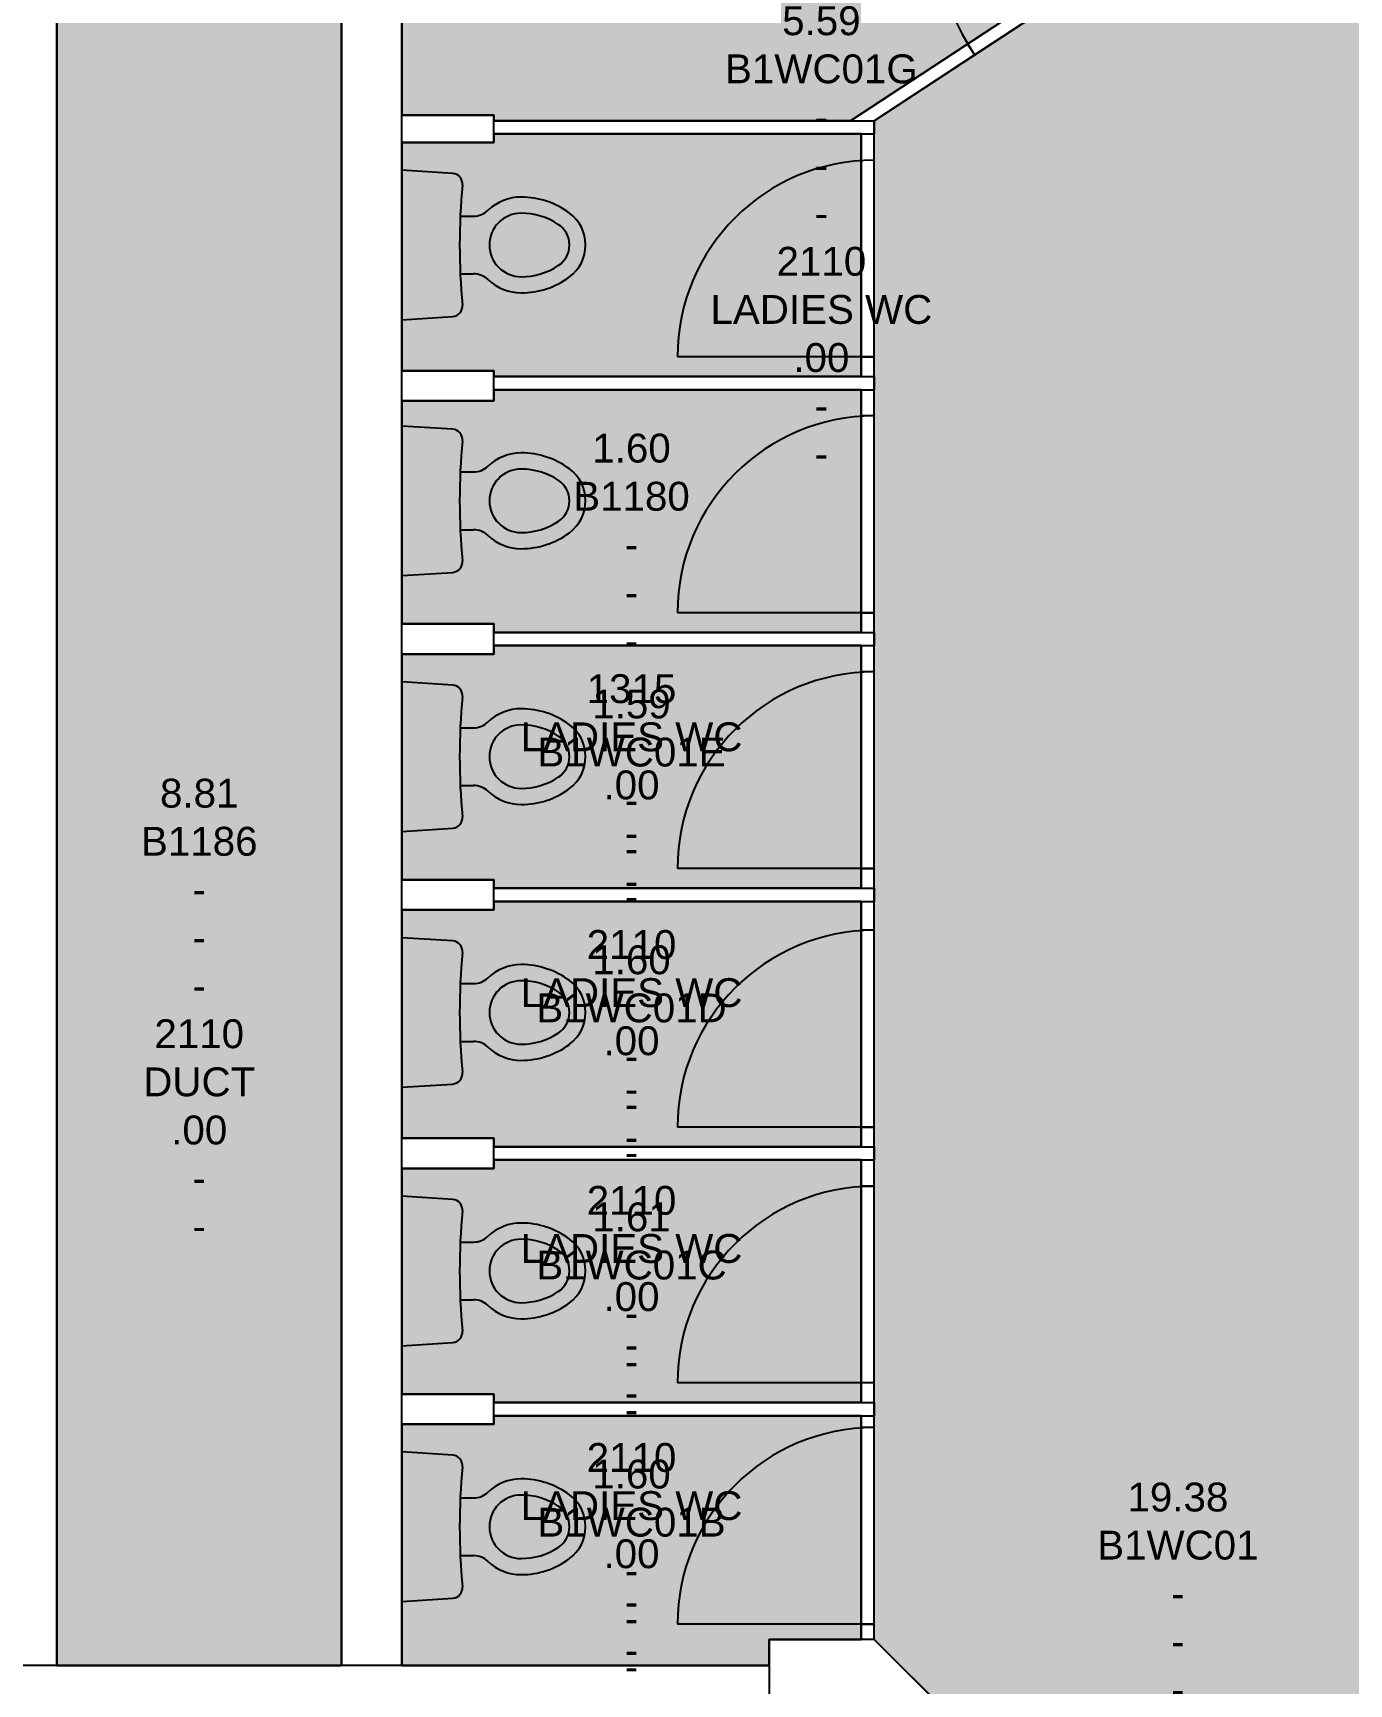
# Model space of a CAD drawing. Header units: inches. Extents: x -2632 to 158712, y -12611 to 70723.
# Drawn here: x 75595 to 80610, y 48853 to 55145 of the extents above; entities that cross this region are included whole.
import ezdxf

# ---------------------------------------------------------------- set-up
doc = ezdxf.new("R2010")
doc.units = ezdxf.units.IN
doc.header["$MEASUREMENT"] = 0
for name, color, linetype in [('DR', 8, 'Continuous'), ('GROS$', 1, 'Continuous'), ('HL-TMP', 7, 'Continuous'), ('RM$', 5, 'Continuous'), ('RM$TXT', 5, 'Continuous'), ('SHOPFITTING', 4, 'Continuous'), ('WA_EXT', 7, 'Continuous')]:
    doc.layers.add(name, color=color, linetype=linetype)
doc.styles.get("Standard").update_dxf_attribs({"font": 'arial.ttf'})

msp = doc.modelspace()

# ---------------------------------------------------------------- hatches: boundary and pattern name
at = {"layer": 'HL-TMP'}
h = msp.add_hatch(color=7, dxfattribs=at)
h.paths.add_polyline_path([(12567.7, 64372.9), (11967.7, 64372.9), (11967.7, 64772.9), (12567.7, 64772.9), (12567.7, 67372.9), (11967.7, 67372.9), (11967.7, 67772.9), (12567.7, 67772.9), (12567.7, 69012.9), (11167.7, 69012.9), (11167.7, 68612.9), (7767.7, 68612.9), (7767.7, 69012.9), (5167.7, 69012.9), (5167.7, 68612.9), (1667.7, 68612.9), (1667.7, 69012.9), (367.7, 69012.9), (367.7, 67772.9), (967.7, 67772.9), (967.7, 67372.9), (367.7, 67372.9), (367.7, 64772.9), (1532.7, 64772.9), (1532.7, 61682.9), (10617.8, 61682.9), (10617.6, 61655.4), (11817.7, 61657.7), (11817.7, 61772.9), (12567.7, 61772.9)], flags=0)
h.paths.add_polyline_path([(60267.7, 24065.4), (48632.7, 24065.4), (48632.7, 16737.9), (51267.7, 16737.9), (51267.7, 16772.9), (51667.7, 16772.9), (51667.7, 16737.9), (60267.7, 16737.9)], flags=0)
h.paths.add_polyline_path([(33167.7, 59987.9), (31957.7, 59987.9), (31957.7, 61339.9), (30667.7, 61339.9), (30667.7, 61297.9), (30267.7, 61297.9), (30267.7, 61339.9), (27667.7, 61339.9), (27667.7, 61297.9), (27267.7, 61297.9), (27267.7, 61339.9), (24667.7, 61339.9), (24667.7, 61297.9), (24667.7, 59987.9), (23567.7, 59987.9), (23567.7, 57072.9), (23567.7, 47872.9), (23567.7, 46433.3), (25512.2, 45310.7), (25828.8, 45127.9), (30906.7, 45127.9), (33167.7, 46433.3)], flags=0)
h.paths.add_polyline_path([(30267.7, 13522.9), (29086.7, 13522.9), (29086.7, 12022.9), (30267.7, 12022.9)], flags=0)
h.paths.add_polyline_path([(27357.7, 10913.3), (26454.2, 10913.3), (26454.2, 9092.9), (27357.7, 9092.9)], flags=0)
h.paths.add_polyline_path([(26404.2, 10913.3), (25588.6, 10913.3), (25588.6, 9092.9), (26404.2, 9092.9), (26404.2, 9162.4)], flags=0)
h.paths.add_polyline_path([(30267.7, 11907.9), (28971.7, 11907.9), (28971.7, 13522.9), (27577.7, 13522.9), (27577.7, 10963.3), (27634.4, 10963.3), (30267.7, 10963.3)], flags=0)
h.paths.add_polyline_path([(30267.7, 10913.3), (29391.9, 10913.3), (29391.9, 9092.9), (30267.7, 9092.9)], flags=0)
h.paths.add_polyline_path([(29341.9, 10913.3), (28526.2, 10913.3), (28526.2, 9092.9), (29341.9, 9092.9)], flags=0)
h.paths.add_polyline_path([(28476.2, 10913.3), (27577.7, 10913.3), (27577.7, 9092.9), (28476.2, 9092.9)], flags=0)
h.paths.add_polyline_path([(65488.1, 9968.8), (63667.7, 9968.8), (63667.7, 9092.9), (65488.1, 9092.9)], flags=0)
h.paths.add_polyline_path([(65488.1, 10834.5), (63667.7, 10834.5), (63667.7, 10018.8), (65488.1, 10018.8)], flags=0)
h.paths.add_polyline_path([(65488.1, 11700.1), (63667.7, 11700.1), (63667.7, 10884.5), (65488.1, 10884.5)], flags=0)
h.paths.add_polyline_path([(65488.1, 12565.8), (63667.7, 12565.8), (63667.7, 11750.1), (65488.1, 11750.1)], flags=0)
h.paths.add_polyline_path([(65488.1, 13522.9), (63667.7, 13522.9), (63667.7, 12615.8), (65488.1, 12615.8)], flags=0)
h.paths.add_polyline_path([(66357.7, 13522.9), (65538.1, 13522.9), (65538.1, 9092.9), (70467.7, 9092.9), (70467.7, 9272.9), (70867.7, 9272.9), (70867.7, 11872.9), (70467.7, 11872.9), (70467.7, 12272.9), (71057.7, 12272.9), (71057.7, 13522.9), (70812.7, 13522.9), (69667.7, 13522.9), (69667.7, 12972.9), (69377.7, 12972.9), (69377.7, 11872.9), (69267.7, 11872.9), (69267.7, 13522.9), (66467.7, 13522.9), (66467.7, 10502.3), (66357.7, 10502.3)], flags=0)
h.paths.add_polyline_path([(75456.2, 51832.9), (75106.2, 51832.9), (75106.2, 51870.9), (73566.2, 51870.9), (73566.2, 54845.9), (72456.2, 55260.2), (71506.2, 55260.2), (71506.2, 49640.2), (73017.6, 49640.2), (73634.9, 49022.9), (74034.9, 49022.9), (74034.9, 48922.9), (75456.2, 48922.9)], flags=0)
h.paths.add_polyline_path([(78750.6, 49875.4), (77350.6, 49875.4), (77350.6, 49842.9), (77000.6, 49842.9), (77000.6, 48922.9), (78400.6, 48922.9), (78400.6, 49022.9), (78750.6, 49022.9), (78750.6, 49080.4)], flags=0)
h.paths.add_polyline_path([(78750.6, 50750.4), (78750.6, 50850.4), (77350.6, 50850.4), (77350.6, 50817.9), (77000.6, 50817.9), (77000.6, 49957.9), (77350.6, 49957.9), (77350.6, 49925.4), (78750.6, 49925.4)], flags=0)
h.paths.add_polyline_path([(78750.6, 51835.4), (77350.6, 51835.4), (77350.6, 51802.9), (77000.6, 51802.9), (77000.6, 50932.9), (77350.6, 50932.9), (77350.6, 50900.4), (78750.6, 50900.4), (78750.6, 50975.4)], flags=0)
h.paths.add_polyline_path([(78750.6, 51960.4), (78750.6, 52810.4), (77350.6, 52810.4), (77350.6, 52777.9), (77000.6, 52777.9), (77000.6, 51917.9), (77350.6, 51917.9), (77350.6, 51885.4), (78750.6, 51885.4)], flags=0)
h.paths.add_polyline_path([(78750.6, 53785.4), (77350.6, 53785.4), (77350.6, 53742.9), (77000.6, 53742.9), (77000.6, 52892.9), (77350.6, 52892.9), (77350.6, 52860.4), (78750.6, 52860.4), (78750.6, 52935.4)], flags=0)
h.paths.add_polyline_path([(78750.6, 54760.4), (77350.6, 54760.4), (77350.6, 54727.9), (77000.6, 54727.9), (77000.6, 53857.9), (77350.6, 53857.9), (77350.6, 53835.4), (78750.6, 53835.4), (78750.6, 53910.4)], flags=0)
h.paths.add_polyline_path([(80197.7, 55787.7), (80197.7, 55957.9), (79240.8, 56892.8), (78680.6, 57042.9), (77350.6, 57042.9), (77350.6, 56522.9), (77000.6, 56522.9), (77000.6, 54831.9), (77350.6, 54831.9), (77350.6, 54810.4), (78709.5, 54810.4)], flags=0)
h.paths.add_polyline_path([(78800.6, 54810.4), (80197.7, 55727.9), (81067.7, 55727.9), (81067.7, 46797.9), (81043.1, 46797.9), (81043.1, 46682.9), (81067.7, 46682.9), (81067.7, 46372.9), (81114.7, 46372.9), (81114.7, 45272.9), (81067.7, 45272.9), (81067.7, 44982.9), (81067.7, 44872.9), (80152.7, 44872.9), (80152.7, 45272.9), (80117.7, 45272.9), (80117.7, 46682.9), (80143.1, 46682.9), (80143.1, 46797.9), (80117.7, 46797.9), (80117.7, 47255.8), (80167.7, 47255.8), (80167.7, 47655.8), (78800.6, 49022.9)], flags=0)
at = {"layer": 'HL-TMP', "true_color": 0x99cd66}
msp.add_hatch(color=73, dxfattribs=at).paths.add_polyline_path([(76770.6, 56522.9), (76770.6, 57042.9), (75686.2, 57042.9), (75686.2, 56522.9), (75686.2, 48922.9), (76770.6, 48922.9)], flags=16)
at = {"layer": 'HL-TMP', "true_color": 0x33ffff}
msp.add_hatch(color=4, dxfattribs=at).paths.add_polyline_path([(78750.6, 54760.4), (77350.6, 54760.4), (77350.6, 54727.9), (77000.6, 54727.9), (77000.6, 53857.9), (77350.6, 53857.9), (77350.6, 53835.4), (78750.6, 53835.4), (78750.6, 53910.4)], flags=16)

# ---------------------------------------------------------------- linework, layer by layer
at = {"layer": 'DR', "linetype": 'Continuous'}
for p, q in [((78800.6, 53910.4), (78050.6, 53910.4)), ((78800.6, 52935.4), (78050.6, 52935.4)), ((78800.6, 51960.4), (78050.6, 51960.4)), ((78800.6, 50975.4), (78050.6, 50975.4)), ((78800.6, 50000.4), (78050.6, 50000.4)), ((78800.6, 49080.4), (78050.6, 49080.4))]:
    msp.add_line(p, q, dxfattribs=at)
for centre, radius, start, end in [((79934.7, 55555.2), 900, 123.29252, 213.29252), ((78800.6, 53910.4), 750, 90, 180), ((78800.6, 52935.4), 750, 90, 180), ((78800.6, 51960.4), 750, 90, 180), ((78800.6, 50975.4), 750, 90, 180), ((78800.6, 50000.4), 750, 90, 180), ((78800.6, 49080.4), 750, 90, 180)]:
    msp.add_arc(centre, radius, start, end, dxfattribs=at)
at = {"layer": 'GROS$'}
for points in [[(76770.6, 56522.9), (76770.6, 48922.9), (75686.2, 48922.9), (75686.2, 56522.9)], [(80197.7, 55787.7), (78709.5, 54810.4), (77350.6, 54810.4), (77350.6, 54831.9), (77000.6, 54831.9), (77000.6, 56522.9)], [(80167.7, 47655.8), (78800.6, 49022.9), (78800.6, 49080.4), (78750.6, 49080.4), (78750.6, 49022.9), (78400.6, 49022.9), (78400.6, 48922.9), (77000.6, 48922.9), (77000.6, 49842.9), (77350.6, 49842.9), (77350.6, 49875.4), (78750.6, 49875.4), (78750.6, 49080.4), (78800.6, 49080.4), (78800.6, 50750.4), (78750.6, 50750.4), (78750.6, 49925.4), (77350.6, 49925.4), (77350.6, 49957.9), (77000.6, 49957.9), (77000.6, 50817.9), (77350.6, 50817.9), (77350.6, 50850.4), (78750.6, 50850.4), (78750.6, 50750.4), (78800.6, 50750.4), (78800.6, 50975.4), (78750.6, 50975.4), (78750.6, 50900.4), (77350.6, 50900.4), (77350.6, 50932.9), (77000.6, 50932.9), (77000.6, 51802.9), (77350.6, 51802.9), (77350.6, 51835.4), (78750.6, 51835.4), (78750.6, 50975.4), (78800.6, 50975.4), (78800.6, 51960.4), (78750.6, 51960.4), (78750.6, 51885.4), (77350.6, 51885.4), (77350.6, 51917.9), (77000.6, 51917.9), (77000.6, 52777.9), (77350.6, 52777.9), (77350.6, 52810.4), (78750.6, 52810.4), (78750.6, 51960.4), (78800.6, 51960.4), (78800.6, 52935.4), (78750.6, 52935.4), (78750.6, 52860.4), (77350.6, 52860.4), (77350.6, 52892.9), (77000.6, 52892.9), (77000.6, 53742.9), (77350.6, 53742.9), (77350.6, 53785.4), (78750.6, 53785.4), (78750.6, 52935.4), (78800.6, 52935.4), (78800.6, 53910.4), (78750.6, 53910.4), (78750.6, 53835.4), (77350.6, 53835.4), (77350.6, 53857.9), (77000.6, 53857.9), (77000.6, 54727.9), (77350.6, 54727.9), (77350.6, 54760.4), (78750.6, 54760.4), (78750.6, 53910.4), (78800.6, 53910.4), (78800.6, 54810.4), (79182.4, 55061.2), (80197.7, 55727.9)]]:
    msp.add_lwpolyline(points, dxfattribs=at)
at = {"layer": 'RM$'}
for points in [[(76770.6, 56522.9), (76770.6, 57042.9), (75686.2, 57042.9), (75686.2, 56522.9), (75686.2, 48922.9), (76770.6, 48922.9)], [(80197.7, 55787.7), (80197.7, 55957.9), (79240.8, 56892.8), (78680.6, 57042.9), (77350.6, 57042.9), (77350.6, 56522.9), (77000.6, 56522.9), (77000.6, 54831.9), (77350.6, 54831.9), (77350.6, 54810.4), (78709.5, 54810.4)], [(78800.6, 54810.4), (80197.7, 55727.9), (81067.7, 55727.9), (81067.7, 46797.9), (81043.1, 46797.9), (81043.1, 46682.9), (81067.7, 46682.9), (81067.7, 46372.9), (81114.7, 46372.9), (81114.7, 45272.9), (81067.7, 45272.9), (81067.7, 44982.9), (81067.7, 44872.9), (80152.7, 44872.9), (80152.7, 45272.9), (80117.7, 45272.9), (80117.7, 46682.9), (80143.1, 46682.9), (80143.1, 46797.9), (80117.7, 46797.9), (80117.7, 47255.8), (80167.7, 47255.8), (80167.7, 47655.8), (78800.6, 49022.9)], [(78750.6, 54760.4), (77350.6, 54760.4), (77350.6, 54727.9), (77000.6, 54727.9), (77000.6, 53857.9), (77350.6, 53857.9), (77350.6, 53835.4), (78750.6, 53835.4), (78750.6, 53910.4)], [(78750.6, 53785.4), (77350.6, 53785.4), (77350.6, 53742.9), (77000.6, 53742.9), (77000.6, 52892.9), (77350.6, 52892.9), (77350.6, 52860.4), (78750.6, 52860.4), (78750.6, 52935.4)], [(78750.6, 51960.4), (78750.6, 52810.4), (77350.6, 52810.4), (77350.6, 52777.9), (77000.6, 52777.9), (77000.6, 51917.9), (77350.6, 51917.9), (77350.6, 51885.4), (78750.6, 51885.4)], [(78750.6, 51835.4), (77350.6, 51835.4), (77350.6, 51802.9), (77000.6, 51802.9), (77000.6, 50932.9), (77350.6, 50932.9), (77350.6, 50900.4), (78750.6, 50900.4), (78750.6, 50975.4)], [(78750.6, 50750.4), (78750.6, 50850.4), (77350.6, 50850.4), (77350.6, 50817.9), (77000.6, 50817.9), (77000.6, 49957.9), (77350.6, 49957.9), (77350.6, 49925.4), (78750.6, 49925.4)], [(78750.6, 49875.4), (77350.6, 49875.4), (77350.6, 49842.9), (77000.6, 49842.9), (77000.6, 48922.9), (78400.6, 48922.9), (78400.6, 49022.9), (78750.6, 49022.9), (78750.6, 49080.4)]]:
    msp.add_lwpolyline(points, close=True, dxfattribs=at)
at = {"layer": 'SHOPFITTING', "linetype": 'Continuous'}
for p, q in [((77223.1, 54447.1), (77273.9, 54447.1)), ((77223.1, 54227.1), (77273.9, 54227.1)), ((77000.6, 54052.1), (77194.1, 54064.5)), ((77223.1, 53472.1), (77273.9, 53472.1)), ((77223.1, 53252.1), (77273.9, 53252.1)), ((77000.6, 53077.1), (77194.1, 53089.5)), ((77223.1, 52497.1), (77273.9, 52497.1)), ((77223.1, 52277.1), (77273.9, 52277.1)), ((77000.6, 52102.1), (77194.1, 52114.5)), ((77223.1, 51522.1), (77273.9, 51522.1)), ((77223.1, 51302.1), (77273.9, 51302.1)), ((77000.6, 51127.1), (77194.1, 51139.5)), ((77223.1, 50537.1), (77273.9, 50537.1)), ((77223.1, 50317.1), (77273.9, 50317.1)), ((77000.6, 50142.1), (77194.1, 50154.5)), ((77223.1, 49562.1), (77273.9, 49562.1)), ((77223.1, 49342.1), (77273.9, 49342.1)), ((77000.6, 49167.1), (77194.1, 49179.5))]:
    msp.add_line(p, q, dxfattribs=at)
for points in [[(77194.1, 54609.7), (77000.6, 54622.1), (77000.6, 54052.1)], [(77194.1, 53634.7), (77000.6, 53647.1), (77000.6, 53077.1)], [(77194.1, 52659.7), (77000.6, 52672.1), (77000.6, 52102.1)], [(77194.1, 51684.7), (77000.6, 51697.1), (77000.6, 51127.1)], [(77194.1, 50699.7), (77000.6, 50712.1), (77000.6, 50142.1)], [(77194.1, 49724.7), (77000.6, 49737.1), (77000.6, 49167.1)]]:
    msp.add_lwpolyline(points, dxfattribs=at)
for centre, radius, start, end in [((77191.5, 54569.8), 40, 354.60708, 86.34622), ((79658.1, 54337.1), 2437.5, 174.60984, 185.39022), ((77455.1, 54337.1), 182.5, 90, 133.63031), ((77455.1, 54210.4), 309.2, 53.37306, 90), ((77273.9, 54527.1), 80, 270, 313.62863), ((77455.1, 54337.1), 121, 90, 270), ((77455.1, 54200.4), 257.7, 56.6709, 90), ((77549.2, 54337.1), 151.3, 0, 53.37283), ((77545, 54337.1), 94.1, 0, 56.67197), ((77545, 54337.1), 94.1, 303.32884, 0), ((77549.2, 54337.1), 151.3, 306.62772, 0), ((77455.1, 54473.8), 257.7, 270, 303.3294), ((77273.9, 54147.1), 80, 46.37258, 90), ((77455.1, 54337.1), 182.5, 226.36917, 270), ((77455.1, 54463.8), 309.2, 270, 306.6264), ((77191.5, 54104.4), 40, 273.65334, 5.38596), ((77191.5, 53594.8), 40, 354.60708, 86.34622), ((79658.1, 53362.1), 2437.5, 174.60984, 185.39022), ((77273.9, 53552.1), 80, 270, 313.62863), ((77455.1, 53362.1), 182.5, 90, 133.63031), ((77455.1, 53362.1), 121, 90, 270), ((77455.1, 53235.4), 309.2, 53.37306, 90), ((77455.1, 53225.4), 257.7, 56.6709, 90), ((77549.2, 53362.1), 151.3, 0, 53.37283), ((77545, 53362.1), 94.1, 0, 56.67197), ((77545, 53362.1), 94.1, 303.32884, 0), ((77549.2, 53362.1), 151.3, 306.62772, 0), ((77273.9, 53172.1), 80, 46.37258, 90), ((77455.1, 53498.8), 257.7, 270, 303.3294), ((77455.1, 53488.8), 309.2, 270, 306.6264), ((77455.1, 53362.1), 182.5, 226.36917, 270), ((77191.5, 53129.4), 40, 273.65334, 5.38596), ((77191.5, 52619.8), 40, 354.60708, 86.34622), ((79658.1, 52387.1), 2437.5, 174.60984, 185.39022), ((77455.1, 52387.1), 182.5, 90, 133.63031), ((77455.1, 52260.4), 309.2, 53.37306, 90), ((77273.9, 52577.1), 80, 270, 313.62863), ((77455.1, 52387.1), 121, 90, 270), ((77455.1, 52250.4), 257.7, 56.6709, 90), ((77549.2, 52387.1), 151.3, 0, 53.37283), ((77545, 52387.1), 94.1, 0, 56.67197), ((77545, 52387.1), 94.1, 303.32884, 0), ((77549.2, 52387.1), 151.3, 306.62772, 0), ((77455.1, 52523.8), 257.7, 270, 303.3294), ((77273.9, 52197.1), 80, 46.37258, 90), ((77455.1, 52387.1), 182.5, 226.36917, 270), ((77455.1, 52513.8), 309.2, 270, 306.6264), ((77191.5, 52154.4), 40, 273.65334, 5.38596), ((77191.5, 51644.8), 40, 354.60708, 86.34622), ((79658.1, 51412.1), 2437.5, 174.60984, 185.39022), ((77455.1, 51412.1), 182.5, 90, 133.63031), ((77455.1, 51285.4), 309.2, 53.37306, 90), ((77273.9, 51602.1), 80, 270, 313.62863), ((77455.1, 51412.1), 121, 90, 270), ((77455.1, 51275.4), 257.7, 56.6709, 90), ((77549.2, 51412.1), 151.3, 0, 53.37283), ((77545, 51412.1), 94.1, 0, 56.67197), ((77545, 51412.1), 94.1, 303.32884, 0), ((77549.2, 51412.1), 151.3, 306.62772, 0), ((77273.9, 51222.1), 80, 46.37258, 90), ((77455.1, 51412.1), 182.5, 226.36917, 270), ((77455.1, 51548.8), 257.7, 270, 303.3294), ((77455.1, 51538.8), 309.2, 270, 306.6264), ((77191.5, 51179.4), 40, 273.65334, 5.38596), ((77191.5, 50659.8), 40, 354.60708, 86.34622), ((79658.1, 50427.1), 2437.5, 174.60984, 185.39022), ((77455.1, 50427.1), 182.5, 90, 133.63031), ((77455.1, 50300.4), 309.2, 53.37306, 90), ((77273.9, 50617.1), 80, 270, 313.62863), ((77455.1, 50427.1), 121, 90, 270), ((77455.1, 50290.4), 257.7, 56.6709, 90), ((77549.2, 50427.1), 151.3, 0, 53.37283), ((77545, 50427.1), 94.1, 0, 56.67197), ((77545, 50427.1), 94.1, 303.32884, 0), ((77549.2, 50427.1), 151.3, 306.62772, 0), ((77455.1, 50563.8), 257.7, 270, 303.3294), ((77273.9, 50237.1), 80, 46.37258, 90), ((77455.1, 50427.1), 182.5, 226.36917, 270), ((77455.1, 50553.8), 309.2, 270, 306.6264), ((77191.5, 50194.4), 40, 273.65334, 5.38596), ((77191.5, 49684.8), 40, 354.60708, 86.34622), ((79658.1, 49452.1), 2437.5, 174.60984, 185.39022), ((77273.9, 49642.1), 80, 270, 313.62863), ((77455.1, 49452.1), 182.5, 90, 133.63031), ((77455.1, 49325.4), 309.2, 53.37306, 90), ((77455.1, 49452.1), 121, 90, 270), ((77455.1, 49315.4), 257.7, 56.6709, 90), ((77545, 49452.1), 94.1, 0, 56.67197), ((77549.2, 49452.1), 151.3, 0, 53.37283), ((77545, 49452.1), 94.1, 303.32884, 0), ((77549.2, 49452.1), 151.3, 306.62772, 0), ((77273.9, 49262.1), 80, 46.37258, 90), ((77455.1, 49588.8), 257.7, 270, 303.3294), ((77455.1, 49578.8), 309.2, 270, 306.6264), ((77455.1, 49452.1), 182.5, 226.36917, 270), ((77191.5, 49219.4), 40, 273.65334, 5.38596)]:
    msp.add_arc(centre, radius, start, end, dxfattribs=at)
at = {"layer": 'WA_EXT', "linetype": 'Continuous'}
for p, q in [((75686.2, 48922.9), (75686.2, 57042.9)), ((76770.6, 48922.9), (76770.6, 57042.9)), ((77000.6, 48922.9), (77000.6, 56522.9)), ((78709.5, 54810.4), (79154.9, 55102.9)), ((78800.6, 54810.4), (79182.4, 55061.2)), ((79182.4, 55061.2), (79154.9, 55102.9)), ((77000.6, 54831.9), (77350.6, 54831.9)), ((77350.6, 54727.9), (77350.6, 54831.9)), ((77350.6, 54810.4), (78800.6, 54810.4)), ((78800.6, 54810.4), (78800.6, 54760.4)), ((77350.6, 54760.4), (78800.6, 54760.4)), ((78750.6, 54660.4), (78750.6, 54760.4)), ((78800.6, 54660.4), (78800.6, 54760.4)), ((77000.6, 54727.9), (77350.6, 54727.9)), ((78750.6, 53835.4), (78750.6, 53910.4)), ((78800.6, 53910.4), (78750.6, 53910.4)), ((78800.6, 53835.4), (78800.6, 53910.4)), ((77000.6, 53857.9), (77350.6, 53857.9)), ((77350.6, 53742.9), (77350.6, 53857.9)), ((77350.6, 53835.4), (78800.6, 53835.4)), ((78800.6, 53835.4), (78800.6, 53785.4)), ((77000.6, 53742.9), (77350.6, 53742.9)), ((77350.6, 53785.4), (78800.6, 53785.4)), ((78750.6, 53685.4), (78750.6, 53785.4)), ((78800.6, 53685.4), (78800.6, 53785.4)), ((78800.6, 53685.4), (78750.6, 53685.4)), ((78750.6, 52860.4), (78750.6, 52935.4)), ((78800.6, 52935.4), (78750.6, 52935.4)), ((78800.6, 52860.4), (78800.6, 52935.4)), ((77000.6, 52892.9), (77350.6, 52892.9)), ((77350.6, 52777.9), (77350.6, 52892.9)), ((77350.6, 52860.4), (78800.6, 52860.4)), ((78800.6, 52860.4), (78800.6, 52810.4)), ((77350.6, 52810.4), (78800.6, 52810.4)), ((78750.6, 52710.4), (78750.6, 52810.4)), ((78800.6, 52710.4), (78800.6, 52810.4)), ((77000.6, 52777.9), (77350.6, 52777.9)), ((78800.6, 52710.4), (78750.6, 52710.4)), ((77000.6, 51917.9), (77350.6, 51917.9)), ((77350.6, 51802.9), (77350.6, 51917.9)), ((78750.6, 51885.4), (78750.6, 51960.4)), ((78800.6, 51960.4), (78750.6, 51960.4)), ((78800.6, 51885.4), (78800.6, 51960.4)), ((77350.6, 51885.4), (78800.6, 51885.4)), ((78800.6, 51885.4), (78800.6, 51835.4)), ((77000.6, 51802.9), (77350.6, 51802.9)), ((77350.6, 51835.4), (78800.6, 51835.4)), ((78750.6, 51725.4), (78750.6, 51825.4)), ((78800.6, 51725.4), (78800.6, 51825.4)), ((78800.6, 51725.4), (78750.6, 51725.4)), ((78750.6, 50900.4), (78750.6, 50975.4)), ((78800.6, 50975.4), (78750.6, 50975.4)), ((78800.6, 50900.4), (78800.6, 50975.4)), ((77000.6, 50932.9), (77350.6, 50932.9)), ((77350.6, 50817.9), (77350.6, 50932.9)), ((77350.6, 50900.4), (78800.6, 50900.4)), ((77350.6, 50850.4), (78800.6, 50850.4)), ((78750.6, 50750.4), (78750.6, 50850.4)), ((78800.6, 50900.4), (78800.6, 50850.4)), ((78800.6, 50750.4), (78800.6, 50850.4)), ((77000.6, 50817.9), (77350.6, 50817.9)), ((78800.6, 50750.4), (78750.6, 50750.4)), ((78750.6, 49925.4), (78750.6, 50000.4)), ((78800.6, 50000.4), (78750.6, 50000.4)), ((78800.6, 49925.4), (78800.6, 50000.4)), ((77000.6, 49957.9), (77350.6, 49957.9)), ((77350.6, 49842.9), (77350.6, 49957.9)), ((77350.6, 49925.4), (78800.6, 49925.4)), ((78800.6, 49830.4), (78800.6, 49930.4)), ((78800.6, 49925.4), (78800.6, 49875.4)), ((77000.6, 49842.9), (77350.6, 49842.9)), ((77350.6, 49875.4), (78800.6, 49875.4)), ((78750.6, 49830.4), (78750.6, 49875.4)), ((78800.6, 49830.4), (78750.6, 49830.4)), ((78750.6, 49022.9), (78750.6, 49080.4)), ((78800.6, 49080.4), (78750.6, 49080.4)), ((78800.6, 49022.9), (78800.6, 49080.4)), ((78400.6, 49022.9), (78400.6, 48622.9)), ((78800.6, 49022.9), (78400.6, 49022.9)), ((78800.6, 49022.9), (79083.4, 48740.1)), ((78400.6, 48922.9), (74034.9, 48922.9))]:
    msp.add_line(p, q, dxfattribs=at)

# ---------------------------------------------------------------- texts
at = {"layer": 'RM$TXT', "char_height": 110, "attachment_point": 8}
for s, insert in [('5.59^M^JB1WC01G^M^J-^M^J-^M^J-^M^J2110^M^JLADIES WC^M^J.00^M^J-^M^J-^M^J', (78599.1, 53486.4)), ('1.60^M^JB1180^M^J-^M^J-^M^J-^M^J1315^M^JLADIES WC^M^J.00^M^J-^M^J-^M^J', (77875.6, 51857.6)), ('1.59^M^JB1WC01E^M^J-^M^J-^M^J-^M^J2110^M^JLADIES WC^M^J.00^M^J-^M^J-^M^J', (77875.6, 50882.6)), ('8.81^M^JB1186^M^J-^M^J-^M^J-^M^J2110^M^JDUCT^M^J.00^M^J-^M^J-^M^J', (76228.4, 50542.6)), ('1.60^M^JB1WC01D^M^J-^M^J-^M^J-^M^J2110^M^JLADIES WC^M^J.00^M^J-^M^J-^M^J', (77875.6, 49907.6)), ('1.61^M^JB1WC01C^M^J-^M^J-^M^J-^M^J2110^M^JLADIES WC^M^J.00^M^J-^M^J-^M^J', (77875.6, 48927.6)), ('1.60^M^JB1WC01B^M^J-^M^J-^M^J-^M^J2110^M^JLADIES WC^M^J.00^M^J-^M^J-^M^J', (77875.6, 47947.6)), ('19.38^M^JB1WC01^M^J-^M^J-^M^J-^M^J2110^M^JLADY LOBBY^M^J.00^M^J-^M^J-^M^J', (79957.6, 47860.1))]:
    msp.add_mtext(s, dxfattribs=dict(at, insert=insert))

doc.saveas('drawing.dxf')
